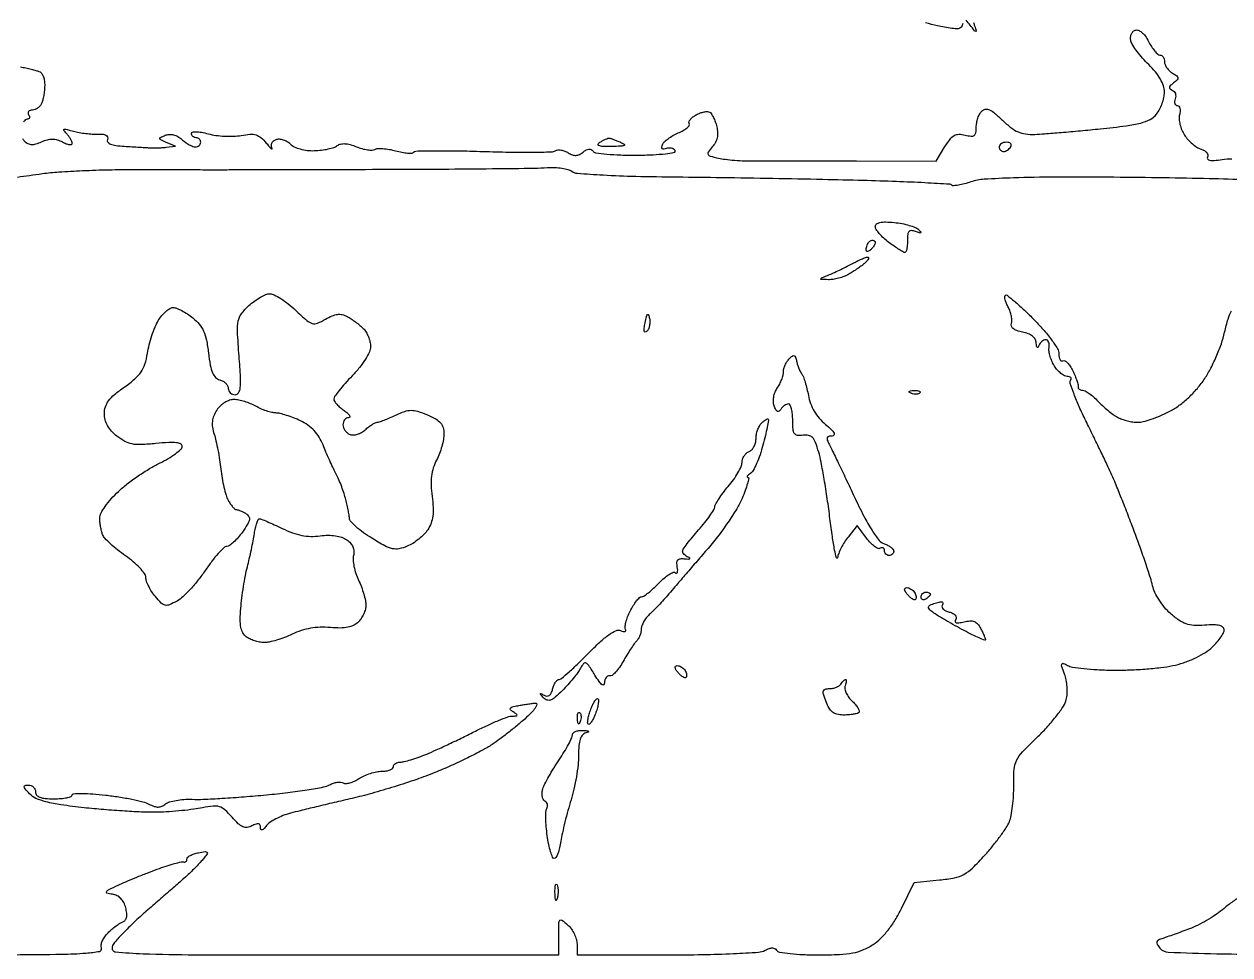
# Model space of a CAD drawing. Extents: x 0 to 102, y 0 to 135.
# Drawn here: x 50.55 to 72.78, y 0 to 17.15 of the extents above; entities that cross this region are included whole.
import ezdxf

# ---------------------------------------------------------------- set-up
doc = ezdxf.new("R2010")
doc.units = 0
doc.header["$MEASUREMENT"] = 0

msp = doc.modelspace()

# ---------------------------------------------------------------- linework, layer by layer
for points in [[(38.721393, 0.03235, -0.000006), (40.12148, 0.046691, -0.000009), (41.328361, 0.059018, -0.000002), (42.381032, 0.069746, -0.000306)], [(67.851891, 17.164418, -0.164047), (67.828032, 17.098015, -0.205383), (67.770984, 17.06718, -0.06545), (67.652627, 17.071955, -0.007207), (67.385231, 17.122118, -0.021589), (67.167525, 17.176094, -0.041221)], [(68.051522, 17.178725, 0.005312), (68.072081, 17.117269, -0.007448), (68.101832, 17.027061, -0.561491), (68.093502, 17.017554, -0.179569), (68.07294, 17.029529, -0.003125), (67.990172, 17.1315, 0.010844), (67.915134, 17.221085, 0.155779)], [(73.096553, 14.283367, 0.001676), (72.395921, 14.302472, 0.002353), (71.559841, 14.318531, 0.001775), (70.641, 14.328593, 0.002603), (69.552674, 14.330981, 0.007318), (68.791307, 14.317542, 0.008114), (68.251072, 14.291314, 0.063723), (68.004899, 14.243456, -0.015434), (67.883185, 14.207344, -0.022429), (67.77371, 14.183701, -0.019202), (67.684801, 14.172127, -0.222688), (67.652634, 14.183766, 0.184479), (67.612468, 14.201729, 0.000885), (67.154403, 14.226451, 0.003898), (66.630396, 14.249707, 0.002436), (66.016436, 14.269167, 0.001523), (65.274871, 14.286796, 0.000801), (64.353113, 14.304424, 0.000796), (63.408825, 14.319465, 0.001226), (62.59179, 14.329175, -0.003711), (61.826051, 14.34208, -0.007544), (61.224526, 14.365769, -0.004255), (60.74932, 14.395726, -0.147882), (60.64599, 14.435223, 0.100944), (60.579531, 14.467946, 0.028353), (60.465585, 14.491001, 0.027362), (60.330862, 14.502919, 0.02577), (60.1929, 14.500435, -0.014133), (59.959895, 14.490814, -0.000683), (59.183516, 14.481778, -0.001113), (58.261187, 14.474356, -0.000802), (57.2319, 14.470015, -0.000032), (56.193512, 14.467369, -0.000042), (55.243007, 14.465089, -0.000031), (54.44622, 14.463293, -0.000388), (54.144, 14.462866, -0.000553), (53.894315, 14.462982, -0.000143), (53.492316, 14.46373, -0.000146), (53.034088, 14.464848, -0.000149), (52.5789, 14.466227, 0.006404), (52.114409, 14.461822, 0.005576), (51.628207, 14.445557, 0.005616), (51.188685, 14.420994, 0.016459), (50.8869, 14.390724, 0.002), (50.65069, 14.358186, 0.002467), (50.430743, 14.325884, 0.002034)], [(50.518282, 15.043589, 0.079696), (50.557593, 14.992977, 0.075728), (50.62141, 14.9493, 0.104741), (50.688597, 14.932836, 0.082554), (50.768399, 14.943526, 0.032421), (50.872494, 14.983029, -0.039944), (50.978592, 15.02148, -0.069086), (51.071466, 15.033611, -0.072456), (51.161042, 15.019822, -0.04854), (51.256899, 14.979927, 0.029148), (51.325936, 14.948004, 0.058406), (51.383954, 14.932685, 0.103967), (51.422316, 14.935209, 0.336363), (51.4368, 14.954303, 0.10094), (51.429731, 14.988962, 0.03119), (51.405736, 15.036819, 0.029778), (51.371522, 15.08829, 0.028723), (51.33105, 15.135989, -0.025088), (51.281605, 15.193411, -0.486876), (51.286554, 15.213162, -0.172146), (51.32125, 15.21588, -0.008006), (51.436393, 15.182924, 0.027014), (51.534535, 15.158827, 0.015119), (51.655982, 15.139663, 0.015051), (51.780245, 15.127674, 0.02363), (51.887499, 15.125655, -0.028659), (51.991375, 15.122654, -0.094238), (52.057119, 15.104168, -0.188906), (52.086907, 15.071239, -0.184129), (52.086807, 15.026405, 0.254776), (52.093176, 14.978632, 0.139461), (52.141086, 14.94128, 0.063912), (52.239759, 14.915304, 0.018435), (52.397102, 14.900646, -0.000481), (52.540788, 14.892448, -0.000504), (52.682271, 14.884097, -0.000483), (52.804446, 14.876643, -0.00224), (52.875, 14.871952, 0.018017), (52.935599, 14.869841, 0.008364), (53.014326, 14.871253, 0.008273), (53.097044, 14.875492, 0.011418), (53.1711, 14.882219), (53.3403, 14.901492), (53.1711, 14.971066, -0.00973), (53.067583, 15.016005, -0.256791), (53.050166, 15.039444, -0.327289), (53.062638, 15.062476, -0.013703), (53.153101, 15.10228, -0.084143), (53.226369, 15.118604, -0.074078), (53.304398, 15.111046, -0.068124), (53.382499, 15.079807, -0.054816), (53.455862, 15.02676, 0.029264), (53.521168, 14.974268, 0.029468), (53.592009, 14.929891, 0.030834), (53.658125, 14.898841, 0.094634), (53.706511, 14.8896, 0.084037), (53.744353, 14.896005, 0.093099), (53.776493, 14.914451, 0.100507), (53.797986, 14.94193, 0.116378), (53.8056, 14.9742, 0.099038), (53.799141, 15.006487, 0.097945), (53.780749, 15.033949, 0.097945), (53.753287, 15.052341, 0.099038), (53.721, 15.0588, -0.090779), (53.688702, 15.064713, -0.095615), (53.661251, 15.081648, -0.099626), (53.642883, 15.106906, -0.10796), (53.6364, 15.136581, -0.34875), (53.656864, 15.162351, -0.06308), (53.722066, 15.169062, -0.041977), (53.819888, 15.158521, -0.019542), (53.944229, 15.129366, 0.034083), (54.083917, 15.100866, 0.021487), (54.249771, 15.085873, 0.021553), (54.414906, 15.085197, 0.036626), (54.552105, 15.100659, -0.028443), (54.71703, 15.121982, -0.092324), (54.82618, 15.10966, -0.1049), (54.915739, 15.060082, -0.042957), (55.013018, 14.959824, 0.008345), (55.071943, 14.890027, 0.036047), (55.110471, 14.851845, 0.511944), (55.119557, 14.854044, 0.219507), (55.118879, 14.869048, -0.119027), (55.107995, 14.913453, -0.11332), (55.118246, 14.958819, -0.103812), (55.148469, 14.998182, -0.085887), (55.193964, 15.025314, -0.105928), (55.253518, 15.034641, -0.062271), (55.324735, 15.021673, -0.058105), (55.396144, 14.989735, -0.062267), (55.456467, 14.942819, 0.08692), (55.530825, 14.890628, 0.042271), (55.64001, 14.850264, 0.038736), (55.768587, 14.825246, 0.03593), (55.902791, 14.819484, 0.022964), (56.030717, 14.829076, 0.023887), (56.155531, 14.850312, 0.02445), (56.261129, 14.87899, 0.088326), (56.322374, 14.911678, -0.110461), (56.384247, 14.941294, -0.070761), (56.463943, 14.948094, -0.054827), (56.5614, 14.931794, -0.029368), (56.676817, 14.891747, 0.02887), (56.778552, 14.856333, 0.033769), (56.878529, 14.835051, 0.035987), (56.96368, 14.829057, 0.138861), (57.014157, 14.843442, -0.129285), (57.066908, 14.859553, -0.027422), (57.163827, 14.858047, -0.026984), (57.279263, 14.84362, -0.022783), (57.399299, 14.816293, 0.019384), (57.515442, 14.789021, 0.028813), (57.618932, 14.775042, 0.02813), (57.70056, 14.773375, 0.251181), (57.730525, 14.790853, -0.255431), (57.768957, 14.812859, -0.002199), (58.120335, 14.818293, -0.006935), (58.529605, 14.817145, -0.004331), (59.008874, 14.805, 0.0044), (59.49196, 14.792824, 0.00661), (59.913522, 14.791483, 0.003037), (60.271062, 14.797245, 0.134403), (60.342064, 14.818386, -0.121926), (60.387119, 14.833014, -0.056615), (60.448966, 14.830426, -0.051264), (60.516773, 14.812579, -0.04965), (60.580311, 14.781176, 0.049205), (60.657686, 14.742848, 0.10153), (60.72406, 14.73219, 0.105965), (60.787402, 14.748654, 0.056885), (60.855299, 14.793048, -0.045023), (60.91226, 14.832247, -0.099919), (60.962165, 14.84843, -0.143455), (61.002864, 14.84142, -0.141353), (61.033623, 14.813538, 0.223332), (61.08474, 14.78021, 0.010817), (61.291605, 14.755962, 0.015796), (61.54726, 14.739716, 0.010327), (61.842696, 14.736401, 0.008772), (62.143704, 14.744524, 0.019057), (62.374101, 14.763605, 0.018329), (62.536604, 14.789396, 0.523894), (62.550984, 14.822339, 0.120448), (62.523767, 14.849129, 0.081599), (62.483093, 14.865134, 0.074102), (62.435485, 14.868192, 0.070769), (62.388251, 14.857376, -0.063669), (62.343393, 14.846434, -0.230306), (62.316451, 14.855984, -0.227499), (62.307124, 14.88321, -0.06235), (62.318287, 14.928463, -0.107597), (62.351835, 14.97958, -0.033617), (62.421864, 15.039583, -0.031846), (62.511363, 15.097909, -0.030308), (62.609004, 15.145473, 0.029153), (62.700389, 15.189728, 0.04892), (62.770392, 15.238346, 0.067042), (62.811289, 15.283852, 0.296182), (62.812055, 15.318174, -0.226389), (62.808369, 15.35208, -0.083784), (62.832179, 15.395238, -0.0618), (62.878594, 15.44079, -0.040318), (62.941779, 15.481468, -0.035078), (63.013524, 15.513617, -0.040425), (63.085769, 15.533637, -0.044545), (63.148462, 15.539959, -0.142208), (63.188576, 15.528812, -0.114585), (63.220551, 15.49707, -0.027751), (63.256857, 15.431453, -0.027025), (63.291082, 15.34956, -0.023984), (63.317837, 15.261151, -0.04873), (63.333887, 15.153877, -0.066331), (63.325948, 15.056473, -0.069596), (63.293421, 14.968125, -0.061033), (63.236745, 14.887661, 0.024255), (63.160527, 14.794759, 0.293179), (63.157523, 14.750768, 0.20331), (63.197975, 14.718887, 0.012526), (63.349962, 14.681491, 0.024616), (63.474359, 14.660523, 0.009669), (63.647444, 14.643433, 0.009543), (63.835631, 14.632129, 0.01175), (64.011476, 14.629067, -0.001197), (64.253931, 14.629962, -0.000186), (64.734089, 14.630408, -0.000207), (65.300418, 14.630489, -0.00018), (65.89369, 14.630115), (67.364481, 14.628659), (67.526, 14.894257, -0.026674), (67.618865, 15.03008, -0.09872), (67.696477, 15.098281, -0.13046), (67.781873, 15.121427, -0.062866), (67.89526, 15.107716, 0.031078), (68.007906, 15.086779, 0.184019), (68.065076, 15.100911, 0.204614), (68.094853, 15.148318, 0.039316), (68.103, 15.251768, -0.04525), (68.110488, 15.334341, -0.037006), (68.132851, 15.420179, -0.038387), (68.165644, 15.496553, -0.075919), (68.20462, 15.54958, -0.156433), (68.269475, 15.582937, -0.146991), (68.343459, 15.573475, -0.071897), (68.440646, 15.512187, -0.015901), (68.586688, 15.379377, 0.026532), (68.742665, 15.243476, 0.063493), (68.874309, 15.165125, 0.071343), (69.011637, 15.127473, 0.041285), (69.183019, 15.120162, 0.009252), (69.359243, 15.130463, 0.001943), (69.667048, 15.155382, 0.002036), (70.023949, 15.187136, 0.001927), (70.3872, 15.222359, 0.006589), (70.865898, 15.27702, 0.031667), (71.13524, 15.328872, 0.058153), (71.305455, 15.394828, 0.098724), (71.42355, 15.490847, 0.051871), (71.48026, 15.575972, 0.033747), (71.52811, 15.684119, 0.033816), (71.560834, 15.797284, 0.053521), (71.5716, 15.897577, 0.079234), (71.553124, 16.013437, 0.050244), (71.497674, 16.13872, 0.042697), (71.407167, 16.270328, 0.02832), (71.282904, 16.405224, -0.018546), (71.16943, 16.523677, -0.01957), (71.067158, 16.648174, -0.019627), (70.987787, 16.7619, -0.078736), (70.953853, 16.839356, -0.075063), (70.947224, 16.901693, -0.08091), (70.959687, 16.961518, -0.08911), (70.98884, 17.00965, -0.121097), (71.030382, 17.038525, -0.179307), (71.087193, 17.039182, -0.088403), (71.150768, 17.002813, -0.063934), (71.215956, 16.932434, -0.035561), (71.277005, 16.832489, 0.024137), (71.332717, 16.736419, 0.032059), (71.392847, 16.655299, 0.0334), (71.449264, 16.596971, 0.185917), (71.489173, 16.5816, -0.147128), (71.520606, 16.572146, -0.099054), (71.547387, 16.545558, -0.082792), (71.565441, 16.50581, -0.065376), (71.5716, 16.458904, 0.100091), (71.582389, 16.405547, 0.053839), (71.61509, 16.346618, 0.050535), (71.663021, 16.291433, 0.055578), (71.71965, 16.248952, -0.023925), (71.799599, 16.196525, -0.209351), (71.820533, 16.160781, -0.237938), (71.807123, 16.124059, -0.030798), (71.7408, 16.069107, 0.032), (71.685871, 16.023373, 0.156623), (71.666678, 15.988391, 0.26138), (71.676209, 15.959655, 0.087935), (71.714897, 15.935194, -0.117578), (71.74985, 15.91011, -0.098237), (71.772538, 15.870336, -0.090516), (71.779458, 15.821939, -0.082155), (71.769296, 15.772434, 0.061826), (71.75778, 15.72596, 0.10821), (71.761569, 15.686671, 0.150868), (71.779659, 15.660856, 0.166539), (71.808429, 15.651, -0.220316), (71.83751, 15.637532, -0.11615), (71.85599, 15.601341, -0.078186), (71.860635, 15.546701, -0.046165), (71.849952, 15.48195, 0.08222), (71.842636, 15.402404, 0.041096), (71.858232, 15.302271, 0.039349), (71.892023, 15.198678, 0.046551), (71.940218, 15.107666, 0.040255), (72.004383, 15.025077, 0.031836), (72.085916, 14.94662, 0.03278), (72.171538, 14.883271, 0.066126), (72.247375, 14.847625, -0.056764), (72.309301, 14.819916, -0.091529), (72.352739, 14.782071, -0.126883), (72.371237, 14.740553, -0.182045), (72.363573, 14.701425, 0.307225), (72.365079, 14.666057, 0.194831), (72.401661, 14.643767, 0.061143), (72.490268, 14.640197, 0.014544), (72.637294, 14.656577, -0.029709), (72.813693, 14.670832, -0.008034)], [(50.481425, 16.365556, -0.003331), (50.57964, 16.3433, -0.003154), (50.679358, 16.31934, -0.003132), (50.76734, 16.297026, -0.011051), (50.82345, 16.281089, -0.150298), (50.863963, 16.253538, -0.065069), (50.898136, 16.197205, -0.056086), (50.921366, 16.122967, -0.047838), (50.9292, 16.041274, -0.021057), (50.925444, 15.952129, -0.016308), (50.914116, 15.855605, -0.016589), (50.897585, 15.766091, -0.037672), (50.877849, 15.700219, -0.07338), (50.849038, 15.649061, -0.064171), (50.805497, 15.605709, -0.066866), (50.754454, 15.57638, -0.097305), (50.703656, 15.5664, 0.07215), (50.660523, 15.560143, 0.147958), (50.632258, 15.541549, 0.18888), (50.623061, 15.513959, 0.126158), (50.6331, 15.4818, -0.07127), (50.647219, 15.449428, -0.146694), (50.646607, 15.422051, -0.189302), (50.631765, 15.403988, -0.12789), (50.60566, 15.3972, 0.159813), (50.572253, 15.386243, 0.067007), (50.537789, 15.352977, 0.056813)], [(50.367637, 0.003587, 0.002408), (51.244972, 0.012645, 0.015326), (51.690002, 0.033037, 0.025712), (51.940484, 0.065238, 0.470151), (51.975071, 0.126699, -0.139178), (51.970069, 0.182228, -0.055924), (51.992688, 0.255742, -0.049582), (52.036532, 0.334256, -0.044284), (52.096484, 0.405884, -0.019397), (52.167686, 0.471766, -0.018396), (52.245015, 0.53316, -0.01871), (52.317379, 0.58233, -0.059486), (52.370187, 0.607229, 0.148505), (52.413251, 0.637752, 0.115028), (52.437354, 0.690269, 0.077947), (52.440823, 0.766188, 0.034009), (52.422922, 0.865738, 0.056352), (52.386721, 0.962357, 0.075996), (52.332345, 1.038078, 0.081978), (52.261476, 1.090047, 0.07948), (52.17691, 1.117183, -0.028217), (52.077373, 1.138223, -0.505119), (52.067232, 1.164324, -0.137808), (52.106798, 1.199879, -0.005526), (52.2828, 1.284268, -0.008425), (52.426075, 1.348112, -0.00379), (52.616177, 1.427315, -0.003751), (52.818297, 1.507969, -0.005103), (53.0019, 1.577491, -0.008451), (53.168562, 1.635484, -0.01187), (53.319282, 1.681155, -0.008236), (53.445558, 1.713938, -0.13792), (53.48835, 1.712373, 0.116334), (53.512517, 1.710458, 0.139868), (53.533162, 1.719939, 0.127665), (53.546968, 1.73976, 0.088845), (53.5518, 1.766738, -0.217779), (53.566218, 1.798271, -0.053899), (53.614145, 1.831439, -0.045224), (53.682767, 1.861044, -0.032018), (53.76404, 1.882047, -0.010936), (53.885699, 1.902557, -0.221173), (53.920688, 1.892108, -0.372706), (53.924434, 1.863839, -0.022106), (53.86979, 1.788256, -0.016853), (53.815872, 1.724746, -0.007123), (53.739479, 1.643044, -0.007038), (53.655334, 1.558013, -0.009129), (53.575716, 1.482597, -0.004133), (53.468279, 1.386104, -0.000788), (53.271127, 1.212511, -0.00084), (53.0403, 1.010597, -0.000772), (52.802232, 0.8037, 0.009945), (52.574673, 0.598489, 0.013044), (52.375678, 0.401718, 0.010573), (52.218683, 0.231082, 0.109738), (52.172886, 0.14805, 0.47034), (52.235282, 0.055629, 0.015384), (52.741816, 0.021685, 0.0084), (53.69308, 0.003278, 0.000637), (56.26692, 0), (60.4044, 0), (60.4044, 0.351512, -0.005219), (60.406841, 0.585337, -0.173017), (60.426517, 0.63706, -0.400636), (60.464898, 0.641008, -0.018998), (60.5736, 0.5499, -0.05554), (60.638362, 0.476693, -0.041195), (60.693097, 0.38348, -0.042002), (60.730488, 0.285529, -0.070292), (60.7428, 0.198388), (60.7428, 0), (62.398062, 0, 0.004499), (63.059979, 0.005956, 0.007185), (63.625284, 0.024259, 0.004298), (64.089539, 0.049974, 0.107276), (64.211827, 0.084829, -0.037319), (64.284847, 0.117157, -0.085757), (64.343884, 0.127358, -0.122593), (64.389457, 0.116013, -0.133099), (64.422759, 0.084829, 0.218621), (64.473244, 0.051263, 0.01156), (64.669903, 0.024918, 0.016443), (64.912594, 0.006154, 0.011071), (65.190479, 0, 0.009834), (65.582548, 0.007712, 0.036808), (65.827203, 0.035456, 0.053723), (66.014162, 0.092031, 0.043577), (66.199255, 0.19035, 0.050313), (66.33788, 0.301519, 0.031615), (66.47669, 0.456279, 0.028938), (66.608321, 0.644593, 0.024516), (66.72543, 0.857354), (66.958121, 1.334007), (67.424811, 1.380602, 0.023312), (67.702169, 1.421422, 0.07668), (67.875739, 1.483955, 0.068675), (68.03241, 1.599631, 0.016251), (68.25801, 1.834548, 0.012369), (68.404781, 2.006022, 0.012408), (68.542735, 2.184368, 0.012312), (68.65523, 2.345688, 0.047451), (68.712612, 2.4534, 0.052475), (68.746047, 2.565523, 0.016666), (68.772422, 2.738145, 0.016433), (68.789177, 2.933794, 0.017584), (68.792517, 3.125744, -0.022796), (68.800633, 3.417358, -0.097923), (68.846518, 3.584042, -0.075303), (68.957655, 3.741648, -0.010215), (69.244018, 4.028279, 0.018111), (69.424284, 4.214504, 0.019542), (69.585875, 4.408766, 0.019478), (69.710776, 4.585277, 0.082929), (69.762269, 4.703305, 0.048714), (69.778225, 4.809924, 0.029319), (69.777275, 4.937917, 0.029174), (69.761226, 5.066293, 0.044584), (69.731117, 5.174321, -0.00789), (69.68038, 5.31544, -0.165218), (69.680297, 5.359616, -0.427508), (69.705817, 5.371544, -0.030167), (69.785351, 5.334964, 0.085236), (69.877584, 5.304262, 0.010987), (70.084738, 5.277326, 0.012568), (70.334128, 5.256782, 0.010183), (70.6024, 5.246933, 0.012762), (70.893084, 5.249606, 0.009804), (71.210103, 5.266845, 0.009933), (71.506121, 5.294692, 0.02313), (71.725973, 5.330152, 0.028645), (71.922606, 5.383185, 0.025731), (72.119251, 5.459946, 0.02684), (72.294284, 5.550466, 0.049259), (72.423923, 5.644865, 0.024347), (72.518655, 5.737928, 0.028509), (72.598704, 5.835194, 0.02936), (72.655752, 5.923633, 0.129261), (72.6714, 5.983149, 0.203327), (72.649098, 6.035724, 0.130365), (72.590356, 6.068517, 0.063887), (72.483978, 6.081591, 0.01673), (72.31185, 6.074914, -0.029711), (72.113521, 6.072371, -0.071061), (71.969281, 6.099882, -0.07079), (71.838183, 6.166756, -0.029307), (71.68202, 6.290894, -0.037589), (71.574283, 6.403024, -0.029029), (71.474072, 6.539824, -0.02976), (71.395159, 6.679362, -0.060043), (71.353654, 6.798494, 0.022934), (71.313994, 6.946887, 0.004485), (71.228056, 7.20974, 0.004753), (71.122138, 7.51452, 0.004387), (71.007653, 7.8255, 0.00246), (70.887448, 8.138718, 0.002472), (70.764365, 8.450218, 0.002412), (70.654396, 8.720765, 0.009912), (70.583745, 8.883, 0.003509), (70.510315, 9.039969, 0.000952), (70.391931, 9.287258, 0.000964), (70.256522, 9.567351, 0.001001), (70.121728, 9.843397, -0.009542), (70.000194, 10.103465, -0.014387), (69.905262, 10.334869, -0.009106), (69.836282, 10.52844, -0.223012), (69.842644, 10.583647, 0.128146), (69.851532, 10.612513, 0.189361), (69.843031, 10.637289, 0.146508), (69.817259, 10.653992, 0.071142), (69.778043, 10.6596, -0.126521), (69.726679, 10.672809, -0.04502), (69.663361, 10.715515, -0.04116), (69.599279, 10.777114, -0.038031), (69.54427, 10.84995, -0.038386), (69.499154, 10.933706, -0.032769), (69.464582, 11.027874, -0.034093), (69.444586, 11.11807, -0.075514), (69.444637, 11.18835, 0.053375), (69.447179, 11.24501, 0.081373), (69.436255, 11.29291, 0.11042), (69.414146, 11.324776, 0.188252), (69.384368, 11.3364, 0.110821), (69.349506, 11.328577, 0.064731), (69.313308, 11.305336, 0.059827), (69.281321, 11.271086, 0.062129), (69.258829, 11.23065, -0.056025), (69.241171, 11.197975, -0.451445), (69.226191, 11.19624, -0.178755), (69.214429, 11.218604, -0.0215), (69.209479, 11.275065, 0.121424), (69.189849, 11.341793, 0.094595), (69.140034, 11.399004, 0.074457), (69.06086, 11.444034, 0.042798), (68.955235, 11.474743, -0.034203), (68.852422, 11.50273, -0.082699), (68.783491, 11.540314, -0.135862), (68.75025, 11.585284, -0.185294), (68.750249, 11.635217, 0.098672), (68.75975, 11.690664, 0.03982), (68.751543, 11.767357, 0.037423), (68.729202, 11.850994, 0.038912), (68.69486, 11.929235, -0.025169), (68.660343, 12.002351, -0.035697), (68.637768, 12.070617, -0.038822), (68.628213, 12.126142, -0.223147), (68.638076, 12.153476, -0.380807), (68.669222, 12.155275, -0.007147), (68.806186, 12.04354, -0.01354), (68.968105, 11.899892, -0.008162), (69.15253, 11.721391, -0.016388), (69.335937, 11.525551, -0.021826), (69.488498, 11.335422, -0.02091), (69.599145, 11.170434, -0.138102), (69.6258, 11.075768, 0.040715), (69.630936, 11.012801, 0.088212), (69.647017, 10.967156, 0.165105), (69.67074, 10.945976, 0.243432), (69.698029, 10.948054, -0.273514), (69.733718, 10.948754, -0.06881), (69.781863, 10.91202, -0.050971), (69.83394, 10.847591, -0.031432), (69.881993, 10.762697, -0.014768), (69.923696, 10.669985, -0.018504), (69.956569, 10.581623, -0.016912), (69.978534, 10.506742, -0.120612), (69.978964, 10.46925, 0.157247), (69.980979, 10.445115, 0.128892), (69.996751, 10.424438, 0.100148), (70.024617, 10.410522, 0.065978), (70.060249, 10.4058, -0.127203), (70.109149, 10.393155, -0.028217), (70.182886, 10.346667, -0.027579), (70.264388, 10.281554, -0.023545), (70.342861, 10.204495, 0.020078), (70.427242, 10.120478, 0.014945), (70.526652, 10.034478, 0.015163), (70.62543, 9.958918, 0.032829), (70.70655, 9.908395, 0.037654), (70.788612, 9.872129, 0.023556), (70.889195, 9.841703, 0.0236), (70.991707, 9.82098, 0.039202), (71.079588, 9.814474, 0.061277), (71.179735, 9.827247, 0.018306), (71.327741, 9.87075, 0.018059), (71.491783, 9.932233, 0.018624), (71.649252, 10.004824, 0.038499), (71.823012, 10.110441, 0.028957), (71.996839, 10.251301, 0.028076), (72.159269, 10.416899, 0.02965), (72.298978, 10.596792, 0.029582), (72.412414, 10.785222, 0.0179), (72.525013, 11.020145, 0.017906), (72.620416, 11.262267, 0.029853), (72.680919, 11.472792, -0.01714), (72.744508, 11.717292, -0.057445), (72.809406, 11.869313, -0.085013)], [(72.942022, 1.059286, 0.006507), (72.770019, 0.934327, 0.013259), (72.638921, 0.830929, -0.026512), (72.510548, 0.735086, -0.015792), (72.348585, 0.634281, -0.015786), (72.180362, 0.543779, -0.026209), (72.032655, 0.479651, -0.001673), (71.893165, 0.428124, -0.001571), (71.75037, 0.376427, -0.001562), (71.623433, 0.331369, -0.005418), (71.540922, 0.303371, 0.036442), (71.462407, 0.271175, 0.207429), (71.434, 0.237431, 0.211129), (71.439473, 0.194043, 0.037795), (71.487831, 0.125899, 0.212765), (71.642023, 0.049736, 0.004254), (72.534946, 0.022038, 0.004988), (73.978637, 0.003954, 0.000637)]]:
    msp.add_lwpolyline(points, format="xyb")
for points in [[(61.335, 15.051558, -0.053901), (61.360336, 15.045967, -0.006437), (61.414577, 15.026916, -0.007616), (61.478615, 15.002381, -0.006187), (61.5465, 14.9742, -0.045771), (61.613255, 14.937962, -0.587245), (61.611452, 14.915469, -0.097712), (61.552809, 14.90149, -0.006368), (61.3773, 14.896842, -0.010038), (61.215991, 14.897863, -0.081238), (61.143558, 14.911683, -0.448394), (61.133187, 14.937867, -0.133572), (61.1658, 14.9742, -0.016332), (61.217487, 15.005258, -0.019899), (61.267849, 15.030753, -0.018821), (61.311224, 15.048643, -0.116284)], [(68.657893, 14.9742, 0.062283), (68.607462, 14.967894, 0.080552), (68.564744, 14.949349, 0.097988), (68.536154, 14.921865, 0.153634), (68.526, 14.8896, 0.092995), (68.532059, 14.857305, 0.096318), (68.549385, 14.829851, 0.099231), (68.575233, 14.811477, 0.105429), (68.605607, 14.805, 0.089642), (68.639919, 14.811201, 0.053229), (68.677189, 14.829851, 0.051032), (68.711595, 14.857239, 0.06081), (68.7375, 14.8896, 0.139169), (68.746632, 14.921718, 0.191142), (68.735683, 14.949349, 0.138808), (68.704561, 14.968002, 0.066118)], [(66.592637, 13.495268, -0.021768), (66.73379, 13.47499, -0.024116), (66.867827, 13.442978, -0.024438), (66.978483, 13.404886, -0.102653), (67.036787, 13.366271, -0.019706), (67.077727, 13.321598, -0.443484), (67.075664, 13.30611, -0.23493), (67.05389, 13.302996, -0.011076), (66.98205, 13.328539, 0.066552), (66.90797, 13.345951, 0.238098), (66.863942, 13.328898, 0.157385), (66.840094, 13.275717, 0.027342), (66.834, 13.164351, -0.019527), (66.830697, 13.079814, -0.031593), (66.820568, 13.008587, -0.033265), (66.806078, 12.956421, -0.318497), (66.788274, 12.9438, -0.132616), (66.759773, 12.951495, -0.007832), (66.682433, 12.998176, -0.011372), (66.591416, 13.057997, -0.00811), (66.492174, 13.12891, -0.025741), (66.39633, 13.207709, -0.031114), (66.315347, 13.291391, -0.032505), (66.257689, 13.368539, -0.145215), (66.2418, 13.422095, -0.230765), (66.264319, 13.468289, -0.115002), (66.324777, 13.496355, -0.058799), (66.430486, 13.505698, -0.017465)], [(66.22911, 13.15389, -0.212536), (66.238385, 13.129731, -0.080535), (66.230573, 13.093612, -0.061283), (66.207833, 13.051603, -0.041736), (66.17271, 13.01007, -0.034019), (66.13123, 12.973881, -0.131573), (66.09989, 12.961081, -0.290264), (66.080525, 12.970172, -0.142677), (66.0726, 12.99738, -0.054831), (66.076736, 13.034985, -0.038674), (66.089168, 13.075688, -0.039129), (66.107394, 13.113233, -0.063896), (66.129, 13.1412, -0.075941), (66.15384, 13.159456, -0.089268), (66.181672, 13.168193, -0.100736), (66.208096, 13.166215, -0.128169)], [(66.099793, 12.856949, -0.29974), (66.114834, 12.847726, -0.216561), (66.115072, 12.827475, -0.076049), (66.093781, 12.794006, -0.027301), (66.054221, 12.75345, -0.022442), (65.997016, 12.705426, -0.010243), (65.91834, 12.6477, -0.01012), (65.832832, 12.590165, -0.013727), (65.753227, 12.54195, -0.038587), (65.668062, 12.501857, -0.025956), (65.56566, 12.468946, -0.026187), (65.462593, 12.447333, -0.04609), (65.375798, 12.441926, -0.003984), (65.247074, 12.446801, -0.463478), (65.238001, 12.458566, -0.2441), (65.25123, 12.474599, -0.002314), (65.3958, 12.535287, 0.008888), (65.492051, 12.577188, 0.00502), (65.6073, 12.631221, 0.005009), (65.722486, 12.68807, 0.008193), (65.8188, 12.73881, -0.01189), (65.90487, 12.783343, -0.013926), (65.988585, 12.821317, -0.012909), (66.060637, 12.849444, -0.078657)], [(55.08093, 12.1824, -0.11811), (55.159266, 12.163634, -0.025093), (55.281828, 12.093389, -0.024941), (55.418974, 11.995379, -0.021448), (55.553045, 11.879383, 0.010141), (55.762165, 11.690021, 0.106818), (55.862638, 11.634774, 0.17125), (55.957231, 11.639441, 0.036281), (56.107364, 11.714018, -0.030843), (56.227728, 11.775446, -0.071518), (56.325289, 11.802178, -0.087449), (56.413724, 11.79777, -0.066883), (56.504599, 11.763789, -0.023277), (56.577157, 11.720498, -0.01373), (56.659785, 11.662508, -0.01372), (56.7393, 11.59992, -0.022783), (56.802303, 11.542411, -0.060926), (56.853432, 11.477033, -0.039087), (56.896585, 11.390773, -0.038918), (56.926029, 11.298195, -0.057597), (56.9358, 11.213658, -0.106882), (56.914049, 11.113069, -0.032664), (56.840224, 10.975065, -0.029867), (56.731752, 10.821908, -0.02362), (56.5974, 10.669704, 0.010617), (56.467769, 10.530326, 0.014848), (56.358405, 10.400023, 0.011133), (56.274186, 10.288381, 0.157285), (56.259, 10.2413, 0.14925), (56.270972, 10.202088, 0.03359), (56.314232, 10.146322, 0.031968), (56.375047, 10.086166, 0.026261), (56.447024, 10.029897, -0.023977), (56.512568, 9.979137, -0.073354), (56.549435, 9.936886, -0.250118), (56.551512, 9.91125, -0.298804), (56.531624, 9.8982, 0.124468), (56.49218, 9.888227, 0.100781), (56.458581, 9.860143, 0.090497), (56.436002, 9.818136, 0.078334), (56.4282, 9.768645, 0.090461), (56.437915, 9.715388, 0.066658), (56.466402, 9.662487, 0.065367), (56.508535, 9.617948, 0.079214), (56.558251, 9.589184, 0.109494), (56.619127, 9.580091, 0.057722), (56.69462, 9.59423, 0.053335), (56.772233, 9.627689, 0.055548), (56.839862, 9.67644, -0.019606), (56.902666, 9.728949, -0.023225), (56.966041, 9.773309, -0.022925), (57.022127, 9.805305, -0.118699), (57.056576, 9.8136, 0.083193), (57.096078, 9.820218, 0.008764), (57.184313, 9.85238, 0.010649), (57.288634, 9.895062, 0.008352), (57.399935, 9.945617, -0.025257), (57.566373, 10.014531, -0.083862), (57.682636, 10.035055, -0.079621), (57.802439, 10.016763, -0.021343), (57.98377, 9.949934, -0.028061), (58.13696, 9.875578, -0.085643), (58.226595, 9.803263, -0.111878), (58.273483, 9.717074, -0.068961), (58.2894, 9.602216, -0.046458), (58.279805, 9.499178, -0.022197), (58.249445, 9.369563, -0.021786), (58.205468, 9.235983, -0.02892), (58.153382, 9.119169, 0.043123), (58.093376, 8.973625, 0.04592), (58.060778, 8.822969, 0.04035), (58.053861, 8.652927, 0.022975), (58.071534, 8.447793, -0.020659), (58.09014, 8.242927, -0.044656), (58.083819, 8.084948, -0.05567), (58.051796, 7.954355, -0.057149), (57.991928, 7.835278, -0.049403), (57.922852, 7.749643, -0.028853), (57.824994, 7.661074, -0.028624), (57.715725, 7.582951, -0.042716), (57.611499, 7.528944, -0.048936), (57.460183, 7.48298, -0.105117), (57.338857, 7.484478, -0.069627), (57.198733, 7.537357, -0.012924), (56.959973, 7.675881, -0.019075), (56.804361, 7.780007, -0.025308), (56.671759, 7.886901, -0.024237), (56.573355, 7.983769, -0.171689), (56.547363, 8.044442, 0.026003), (56.540032, 8.106995, 0.007373), (56.522156, 8.203363, 0.007407), (56.498714, 8.311769, 0.007772), (56.472417, 8.4177, 0.016857), (56.438511, 8.530259, 0.010686), (56.39183, 8.659074, 0.010732), (56.340512, 8.783743, 0.019453), (56.292459, 8.883, -0.011338), (56.240814, 8.985408, -0.005181), (56.177832, 9.121282, -0.005127), (56.114416, 9.265827, -0.00704), (56.060564, 9.397172, 0.044596), (55.989589, 9.53894, 0.050277), (55.896975, 9.659822, 0.050028), (55.781664, 9.760265, 0.043416), (55.643273, 9.841322, 0.017283), (55.51765, 9.895698, 0.016551), (55.386762, 9.942121, 0.016742), (55.268666, 9.975348, 0.05546), (55.188714, 9.985798, -0.053913), (55.113903, 9.995342, -0.022562), (55.016119, 10.023431, -0.022007), (54.913248, 10.063194, -0.026621), (54.8208, 10.1097, 0.031499), (54.726035, 10.15622, 0.023231), (54.616086, 10.195969, 0.023644), (54.508211, 10.223879, 0.047532), (54.4209, 10.233602, 0.086669), (54.338151, 10.220503, 0.054855), (54.249519, 10.178831, 0.052259), (54.167234, 10.115819, 0.058268), (54.103144, 10.039177, 0.045367), (54.045908, 9.931707, 0.071872), (54.019619, 9.830936, 0.068529), (54.022322, 9.723426, 0.037484), (54.053325, 9.595027, -0.022066), (54.086873, 9.472726, -0.008992), (54.1221, 9.303825, -0.008876), (54.153518, 9.120673, -0.011198), (54.175763, 8.95017, 0.016198), (54.198986, 8.785062, 0.01519), (54.233247, 8.618196, 0.015361), (54.272672, 8.472115, 0.049309), (54.311209, 8.37912, 0.024974), (54.351073, 8.312818, 0.032371), (54.394332, 8.256615, 0.033924), (54.43505, 8.216152, 0.175011), (54.464227, 8.204905, -0.074679), (54.495224, 8.199568, -0.020709), (54.541522, 8.182088, -0.020423), (54.592925, 8.157685, -0.020108), (54.642439, 8.129052, -0.118888), (54.691866, 8.078041, -0.185965), (54.701799, 8.018475, -0.088889), (54.668314, 7.934592, -0.015415), (54.573229, 7.791947, -0.022842), (54.494321, 7.691206, -0.028472), (54.411823, 7.605624, -0.028929), (54.336498, 7.543585, -0.15127), (54.286289, 7.526339, 0.187465), (54.232397, 7.503475, 0.016789), (54.128692, 7.395529, 0.020041), (54.010906, 7.253312, 0.014283), (53.8902, 7.085329, -0.019458), (53.760254, 6.908379, -0.018458), (53.614736, 6.73882, -0.018775), (53.474985, 6.598594, -0.059679), (53.368251, 6.520718, -0.025284), (53.22908, 6.451669, -0.154046), (53.150166, 6.443407, -0.147383), (53.078971, 6.481751, -0.022521), (52.969216, 6.602178, -0.029575), (52.902726, 6.692438, -0.028068), (52.846076, 6.79146, -0.029224), (52.806106, 6.88467, -0.081963), (52.793215, 6.954286, 0.153562), (52.769148, 7.025878, 0.030825), (52.682386, 7.13086, 0.029924), (52.561937, 7.245037, 0.024056), (52.419879, 7.353197, -0.016809), (52.274183, 7.460828, -0.019279), (52.142783, 7.57341, -0.018753), (52.039554, 7.676449, -0.095894), (51.996879, 7.74488, -0.03195), (51.976744, 7.809393, -0.017155), (51.959816, 7.891079, -0.017018), (51.948209, 7.975894, -0.025498), (51.9444, 8.050534, -0.125009), (51.966149, 8.136164, -0.028709), (52.045357, 8.263958, -0.027938), (52.156527, 8.404821, -0.024089), (52.288085, 8.539911, -0.022954), (52.449694, 8.677301, -0.013889), (52.65255, 8.825486, -0.013903), (52.862592, 8.961698, -0.023668), (53.046198, 9.062046, 0.018713), (53.205176, 9.1469, 0.026183), (53.339853, 9.235147, 0.024769), (53.439782, 9.316276, 0.20476), (53.463913, 9.368153, 0.28982), (53.436953, 9.41388, 0.090666), (53.357252, 9.437929, 0.043097), (53.214663, 9.441647, 0.010593), (52.98075, 9.422599, -0.014548), (52.707576, 9.402528, -0.057296), (52.53952, 9.414347, -0.078108), (52.406064, 9.461644, -0.043423), (52.26165, 9.556937, -0.042143), (52.161291, 9.651241, -0.055569), (52.088268, 9.753262, -0.060592), (52.044048, 9.861091, -0.067136), (52.029, 9.972655, -0.079765), (52.049149, 10.098154, -0.081465), (52.107531, 10.210034, -0.05801), (52.216564, 10.324885, -0.020379), (52.3972, 10.46356, 0.022822), (52.592949, 10.615363, 0.066297), (52.707309, 10.742347, 0.075112), (52.776572, 10.885441, 0.035588), (52.823346, 11.085469, -0.023372), (52.855899, 11.241799, -0.017065), (52.905981, 11.412008, -0.017312), (52.964676, 11.570383, -0.036024), (53.023287, 11.688223, -0.036952), (53.087203, 11.780175, -0.041585), (53.161702, 11.857866, -0.045859), (53.235368, 11.911757, -0.136635), (53.29509, 11.92818, -0.093521), (53.360568, 11.915605, -0.026167), (53.45581, 11.872091, -0.025426), (53.560423, 11.810555, -0.024278), (53.659936, 11.73783, -0.049206), (53.779009, 11.620509, -0.068778), (53.857923, 11.493836, -0.055227), (53.910243, 11.330198, -0.020801), (53.948015, 11.092397, 0.015868), (53.981461, 10.867538, 0.054897), (54.023359, 10.726658, 0.093009), (54.079885, 10.641175, 0.137173), (54.157129, 10.59608, -0.065966), (54.216791, 10.571728, -0.068053), (54.267354, 10.532877, -0.075084), (54.301506, 10.486022, -0.120572), (54.3132, 10.438233, 0.108047), (54.322963, 10.393583, 0.099639), (54.350622, 10.355578, 0.095591), (54.391958, 10.330096, 0.090705), (54.440594, 10.3212, 0.263294), (54.503063, 10.356546, 0.11027), (54.534665, 10.451482, 0.039165), (54.539101, 10.641044, 0.005455), (54.513253, 11.033273, -0.005893), (54.483389, 11.49257, -0.061403), (54.496496, 11.680831, -0.116408), (54.555622, 11.811844, -0.041945), (54.694313, 11.963873, -0.028767), (54.795667, 12.047506, -0.029487), (54.905147, 12.118208, -0.030856), (55.007001, 12.167757, -0.098081)], [(62.078981, 11.729264, -0.054376), (62.085634, 11.663112, -0.048216), (62.078394, 11.594261, -0.051027), (62.059247, 11.533038, -0.095372), (62.030239, 11.490199, -0.181167), (62.000722, 11.476771, -0.373673), (61.981928, 11.490961, -0.086287), (61.979879, 11.546733, -0.016428), (61.996953, 11.647235, -0.00866), (62.022747, 11.763428, -0.138278), (62.04226, 11.798265, -0.550064), (62.060546, 11.794168, -0.033951)], [(64.791554, 10.939508, 0.025696), (64.80786, 10.874726, 0.020343), (64.831857, 10.806595, 0.020776), (64.859388, 10.74509, 0.047214), (64.886273, 10.7019, -0.074225), (64.91468, 10.650264, -0.01488), (64.948312, 10.550457, -0.015423), (64.980695, 10.430858, -0.013855), (65.006946, 10.30515, 0.046684), (65.047659, 10.158871, 0.042676), (65.115733, 10.017969, 0.042004), (65.207992, 9.888551, 0.042028), (65.320568, 9.7764, -0.01496), (65.430106, 9.678485, -0.073614), (65.481084, 9.613406, -0.295968), (65.479005, 9.577586, -0.238712), (65.443874, 9.5598, 0.062059), (65.382964, 9.552211, 0.247253), (65.35588, 9.52784, 0.180221), (65.356021, 9.484957, 0.033244), (65.389275, 9.41175, -0.01051), (65.438412, 9.315453, -0.000906), (65.558214, 9.066803, -0.001195), (65.699884, 8.769577, -0.000927), (65.852734, 8.445363, 0.009828), (66.030975, 8.084105, 0.022238), (66.18309, 7.819946, 0.026165), (66.312191, 7.638825, 0.149062), (66.408442, 7.572512, -0.039118), (66.474175, 7.545835, -0.049209), (66.529746, 7.510835, -0.057506), (66.568112, 7.473237, -0.171817), (66.5802, 7.439099, -0.106397), (66.573721, 7.408996, -0.09939), (66.555349, 7.383377, -0.096053), (66.527896, 7.366202, -0.092136), (66.4956, 7.3602, -0.105053), (66.46332, 7.367058, -0.099167), (66.435851, 7.386518, -0.09642), (66.41744, 7.415593, -0.093332), (66.411, 7.449793, 0.096369), (66.405065, 7.480299, 0.174167), (66.388315, 7.499048, 0.171459), (66.363243, 7.50302, 0.093042), (66.333774, 7.491657, -0.248385), (66.292245, 7.488885, -0.053176), (66.227671, 7.526418, -0.043912), (66.153882, 7.591205, -0.02927), (66.08102, 7.677014), (65.905493, 7.9101), (65.739036, 7.6986, 0.026476), (65.67323, 7.605213, 0.021984), (65.613145, 7.499526, 0.022541), (65.566665, 7.397617, 0.054249), (65.544221, 7.3179, -0.801508), (65.525427, 7.316895, -0.020654), (65.491834, 7.459341, -0.011615), (65.450021, 7.707288, -0.005114), (65.405704, 8.037, 0.005538), (65.356342, 8.401903, 0.005623), (65.299139, 8.763767, 0.005483), (65.242411, 9.077305, 0.022933), (65.197622, 9.2637, 0.019853), (65.138091, 9.442518, 0.096529), (65.08219, 9.532976, 0.158527), (65.011253, 9.572688, 0.083716), (64.90935, 9.575632, -0.058637), (64.806082, 9.573461, -0.220768), (64.751649, 9.605404, -0.134223), (64.725103, 9.680763, -0.017963), (64.719, 9.850582, 0.02495), (64.713233, 9.966089, 0.039629), (64.695615, 10.063459, 0.047231), (64.670162, 10.132627, 0.288583), (64.639393, 10.152, 0.102526), (64.604404, 10.144749, 0.051845), (64.564991, 10.122585, 0.048402), (64.527475, 10.090169, 0.05202), (64.497899, 10.051865, -0.096026), (64.466782, 10.01813, -0.287375), (64.436836, 10.015891, -0.155504), (64.407389, 10.045824, -0.031315), (64.37751, 10.115315, -0.07676), (64.362845, 10.191469, -0.051924), (64.368752, 10.279841, -0.050251), (64.393385, 10.368531, -0.058487), (64.434404, 10.445774, 0.032501), (64.478576, 10.51946, 0.02706), (64.515902, 10.602832, 0.027909), (64.541722, 10.683148, 0.063895), (64.5498, 10.746104, -0.064975), (64.557482, 10.80497, -0.038919), (64.580864, 10.871635, -0.038348), (64.615065, 10.935481, -0.053431), (64.65555, 10.986038, -0.034782), (64.711821, 11.035321, -0.249862), (64.746278, 11.040883, -0.234541), (64.771597, 11.015309, -0.03112)], [(66.95385, 10.399121, -0.028489), (67.012747, 10.398191, -0.077125), (67.053354, 10.388824, -0.208169), (67.068797, 10.373203, -0.296942), (67.064887, 10.354688, -0.126455), (67.037229, 10.338339, -0.060344), (66.996172, 10.331642, -0.05415), (66.949003, 10.334808, -0.051402), (66.902738, 10.348009, -0.054073), (66.867487, 10.366752, -0.470617), (66.866028, 10.38217, -0.168741), (66.890711, 10.394126, -0.018894)], [(64.266094, 9.871706, -0.247071), (64.272601, 9.850742, -0.003752), (64.247644, 9.721663, -0.009092), (64.214225, 9.569848, -0.005765), (64.170041, 9.394166, -0.017341), (64.116154, 9.215286, -0.021484), (64.053227, 9.053162, -0.020426), (63.990142, 8.923904, -0.128352), (63.940507, 8.870645, 0.023764), (63.902182, 8.843699, 0.075796), (63.880711, 8.821071, 0.270456), (63.879599, 8.807124, 0.282333), (63.891144, 8.799695, -0.463171), (63.906831, 8.780369, -0.020156), (63.884733, 8.684238, -0.022242), (63.844238, 8.558138, -0.012437), (63.784443, 8.408469, -0.036187), (63.687194, 8.220434, -0.013193), (63.523782, 7.96884, -0.013001), (63.329932, 7.70208, -0.015159), (63.1318, 7.459423, 0.000469), (62.930412, 7.227059, 0.000451), (62.726787, 6.991239, 0.000446), (62.547643, 6.783016, 0.001637), (62.4348, 6.650745, -0.007323), (62.342977, 6.54556, -0.006011), (62.241938, 6.435866, -0.006077), (62.14664, 6.337296, -0.015971), (62.07525, 6.26969, 0.044677), (62.018599, 6.209518, 0.03913), (61.97069, 6.137614, 0.041116), (61.937762, 6.065309, 0.086504), (61.9272, 6.004718, -0.055834), (61.920753, 5.947166, -0.038774), (61.90136, 5.884609, -0.039125), (61.87293, 5.826693, -0.062797), (61.839234, 5.783274, 0.041899), (61.795355, 5.731353, 0.009605), (61.730577, 5.6364, 0.009865), (61.659962, 5.523707, 0.009475), (61.592862, 5.406804, -0.025893), (61.525477, 5.297851, -0.036782), (61.453955, 5.209261, -0.040537), (61.388012, 5.149407, -0.224119), (61.342428, 5.13945, 0.167637), (61.307402, 5.135713, 0.126482), (61.27734, 5.110898, 0.095394), (61.257025, 5.067617, 0.061706), (61.250084, 5.01255, -0.217713), (61.234242, 4.978088, -0.36192), (61.204143, 4.977586, -0.072326), (61.150134, 5.035728, -0.014176), (61.072217, 5.155746, 0.008349), (60.960446, 5.332385, 0.136837), (60.90825, 5.377975, 0.346656), (60.863428, 5.367886, 0.047773), (60.806785, 5.282646, -0.03562), (60.756493, 5.202831, -0.012115), (60.672653, 5.094288, -0.011976), (60.573942, 4.978483, -0.013507), (60.473572, 4.87221, -0.016254), (60.340606, 4.747232, -0.087696), (60.256217, 4.695842, -0.179288), (60.189786, 4.694697, -0.122169), (60.12597, 4.736571, -0.004695), (60.071449, 4.796574, -0.234152), (60.06733, 4.811567, -0.502851), (60.076406, 4.815919, -0.007818), (60.135144, 4.783799, 0.114891), (60.186111, 4.768742, 0.173145), (60.23013, 4.781611, 0.12466), (60.266048, 4.82465, 0.047945), (60.293061, 4.898288, -0.035232), (60.316076, 4.966319, -0.047043), (60.346783, 5.023797, -0.055551), (60.380111, 5.063715, -0.193393), (60.410685, 5.076, 0.177419), (60.454858, 5.092183, 0.005978), (60.59744, 5.215813, 0.010635), (60.763306, 5.369574, 0.007139), (60.946532, 5.551958, -0.012479), (61.163055, 5.76293, -0.033123), (61.33078, 5.898906, -0.04662), (61.460033, 5.973228, -0.201429), (61.546707, 5.975927, 0.033667), (61.595952, 5.960742, 0.116655), (61.629073, 5.960758, 0.307673), (61.641596, 5.974443, 0.17622), (61.636852, 5.997293, -0.172128), (61.627249, 6.041765, -0.030614), (61.643531, 6.126673, -0.029966), (61.676132, 6.228239, -0.023064), (61.723254, 6.334724, -0.021956), (61.779379, 6.435858, -0.029983), (61.839109, 6.521228, -0.030313), (61.894701, 6.583216, -0.197286), (61.93266, 6.5988, 0.15115), (61.975793, 6.612144, 0.017414), (62.058458, 6.673037, 0.019715), (62.153676, 6.754736, 0.014879), (62.251843, 6.851522, -0.024019), (62.348987, 6.94386, -0.03849), (62.441025, 7.011685, -0.045423), (62.516886, 7.049966, -0.296798), (62.556721, 7.041872, 0.229608), (62.577596, 7.034812, 0.29187), (62.592897, 7.047524, 0.092387), (62.597945, 7.087587, 0.027992), (62.590893, 7.1487, -0.051794), (62.585453, 7.22934, -0.180193), (62.605108, 7.276791, -0.181945), (62.650855, 7.299547, -0.05296), (62.7309, 7.299212, 0.015875), (62.791149, 7.294487, 0.11671), (62.819333, 7.299786, 0.558677), (62.820855, 7.31111, 0.067126), (62.79435, 7.327412, -0.045542), (62.753894, 7.349954, -0.05041), (62.719664, 7.378793, -0.056763), (62.696176, 7.409274, -0.136624), (62.6886, 7.436482, -0.153732), (62.700604, 7.4746, -0.008311), (62.77556, 7.578105, -0.012332), (62.87122, 7.699332, -0.008637), (62.984634, 7.831282, 0.012134), (63.09802, 7.965082, 0.016283), (63.193727, 8.091983, 0.013413), (63.266078, 8.200796, 0.14072), (63.280734, 8.251696, -0.130474), (63.294003, 8.301527, -0.015533), (63.354324, 8.399742, -0.01769), (63.435281, 8.513811, -0.013663), (63.531162, 8.632396, 0.022446), (63.627245, 8.755594, 0.024457), (63.70899, 8.883529, 0.024914), (63.767629, 8.999011, 0.099634), (63.784962, 9.076005, -0.075928), (63.795752, 9.137258, -0.063334), (63.824667, 9.196745, -0.065052), (63.866521, 9.245553, -0.091658), (63.9153, 9.275406, 0.11139), (63.963843, 9.307788, 0.066132), (64.004923, 9.364297, 0.061088), (64.032737, 9.435062, 0.063201), (64.0422, 9.509631, -0.046929), (64.049573, 9.588011, -0.037398), (64.071607, 9.670068, -0.038635), (64.103923, 9.743549, -0.073591), (64.14231, 9.79527, -0.022306), (64.18239, 9.831925, -0.035767), (64.219967, 9.859018, -0.040502), (64.25079, 9.874762, -0.302955)], [(54.887945, 8.037, -0.097405), (54.920552, 8.030587, -0.003999), (55.031251, 7.984254, -0.006832), (55.161858, 7.926233, -0.004781), (55.307501, 7.85744, 0.025929), (55.495833, 7.778038, 0.038732), (55.66795, 7.730455, 0.041998), (55.834269, 7.712364, 0.039453), (56.004858, 7.721665, -0.030598), (56.153415, 7.732403, -0.039741), (56.28953, 7.723069, -0.044771), (56.406875, 7.694678, -0.071156), (56.498893, 7.648059, -0.058486), (56.56753, 7.5869, -0.080253), (56.611798, 7.517214, -0.086144), (56.62993, 7.44112, -0.079626), (56.622159, 7.361143, 0.083089), (56.61449, 7.27614, 0.030846), (56.631002, 7.156803, 0.029539), (56.665469, 7.026304, 0.031456), (56.714514, 6.903574, -0.020239), (56.766837, 6.780708, -0.018259), (56.811048, 6.649758, -0.018629), (56.841993, 6.529492, -0.053697), (56.8512, 6.444007, -0.065704), (56.841208, 6.368298, -0.039107), (56.810782, 6.282452, -0.038488), (56.76628, 6.200158, -0.053233), (56.713606, 6.134891, -0.082115), (56.627907, 6.073511, -0.065228), (56.519966, 6.036852, -0.049458), (56.380049, 6.023054, -0.022167), (56.195204, 6.031352, 0.030562), (56.007538, 6.036625, 0.034724), (55.828596, 6.01823, 0.035383), (55.656905, 5.975742, 0.0342), (55.490885, 5.909104, -0.021261), (55.352758, 5.84947, -0.019184), (55.205289, 5.799505, -0.019605), (55.069673, 5.765005, -0.055994), (54.972937, 5.755491, -0.043733), (54.888664, 5.764052, -0.030661), (54.796176, 5.787664, -0.03107), (54.709717, 5.821536, -0.054845), (54.644237, 5.861241, -0.106384), (54.58258, 5.933827, -0.076276), (54.546974, 6.034504, -0.050266), (54.534448, 6.177742, -0.016959), (54.544332, 6.3873, -0.011387), (54.563779, 6.573933, -0.00773), (54.594029, 6.785449, -0.007791), (54.629598, 6.98888, -0.015447), (54.665265, 7.1487, 0.006078), (54.701611, 7.298322, 0.004201), (54.739256, 7.468462, 0.004237), (54.772684, 7.632633, 0.008663), (54.795575, 7.76205, -0.016192), (54.815856, 7.867427, -0.025404), (54.84075, 7.956233, -0.022778), (54.866669, 8.023127, -0.297214)], [(66.818648, 6.768, -0.085443), (66.857185, 6.761366, -0.053409), (66.898568, 6.741495, -0.051744), (66.936377, 6.712286, -0.0641), (66.964379, 6.677771, -0.04739), (66.982848, 6.640386, -0.058241), (66.992389, 6.602675, -0.069134), (66.992176, 6.57025, -0.161573), (66.981427, 6.548827, -0.274667), (66.958977, 6.543112, -0.066988), (66.922648, 6.559361, -0.05004), (66.879511, 6.592454, -0.030935), (66.835697, 6.639056, -0.030483), (66.79581, 6.693557, -0.110288), (66.781113, 6.733679, -0.256649), (66.790481, 6.757761, -0.176123)], [(67.1724, 6.6834, -0.042167), (67.204789, 6.680664, -0.061769), (67.232149, 6.672441, -0.081139), (67.250701, 6.660359, -0.210953), (67.257, 6.646093, -0.151918), (67.251455, 6.628265, -0.038439), (67.232149, 6.604386, -0.035638), (67.204783, 6.579257, -0.029505), (67.1724, 6.5565, -0.082592), (67.140074, 6.543259, -0.161196), (67.112651, 6.545891, -0.182303), (67.094423, 6.563779, -0.108972), (67.0878, 6.593807, -0.093332), (67.09424, 6.628007, -0.09642), (67.112651, 6.657082, -0.099167), (67.14012, 6.676542, -0.105053)], [(67.452343, 6.507521, -0.127993), (67.474589, 6.503992, -0.21469), (67.487068, 6.490212, -0.153764), (67.487245, 6.467469, -0.064149), (67.474444, 6.439218, 0.227888), (67.471035, 6.40701, 0.120408), (67.493639, 6.372684, 0.078594), (67.540509, 6.34117, 0.044853), (67.604864, 6.318012, -0.052947), (67.670555, 6.293168, -0.100131), (67.71486, 6.258285, -0.145674), (67.732463, 6.218322, -0.171446), (67.723724, 6.178103, 0.153794), (67.714512, 6.141781, 0.324738), (67.731946, 6.120432, 0.106269), (67.783949, 6.118025, 0.020106), (67.87746, 6.137536, -0.045519), (67.984282, 6.154219, -0.109171), (68.063052, 6.14203, -0.118538), (68.125357, 6.098763, -0.05918), (68.180649, 6.019588, -0.009224), (68.215708, 5.95107, -0.01181), (68.245307, 5.886682, -0.009778), (68.267591, 5.832114, -0.0923), (68.2722, 5.807361, -0.527616), (68.258699, 5.798129, -0.008201), (68.156161, 5.839989, -0.013545), (68.028706, 5.898609, -0.007631), (67.877175, 5.976236, -0.00474), (67.714145, 6.064912, -0.004581), (67.550951, 6.157661, -0.004531), (67.408781, 6.241925, -0.016731), (67.321341, 6.298908, -0.023843), (67.2474, 6.356139, -0.141355), (67.220734, 6.396523, -0.286769), (67.229146, 6.428685, -0.094307), (67.272215, 6.456193, -0.013835), (67.319994, 6.473777, -0.011846), (67.371198, 6.489688, -0.012007), (67.418427, 6.501929, -0.033086)], [(62.588648, 5.3298, -0.085443), (62.627185, 5.323166, -0.053409), (62.668568, 5.303295, -0.051744), (62.706377, 5.274086, -0.0641), (62.734379, 5.239571, -0.04739), (62.752848, 5.202186, -0.058241), (62.762389, 5.164475, -0.069134), (62.762176, 5.13205, -0.161573), (62.751427, 5.110627, -0.274667), (62.728977, 5.104912, -0.066988), (62.692648, 5.121161, -0.05004), (62.649511, 5.154254, -0.030935), (62.605697, 5.200856, -0.030483), (62.56581, 5.255357, -0.110288), (62.551113, 5.295479, -0.256649), (62.560481, 5.319561, -0.176123)], [(65.694238, 5.076, -0.364315), (65.70429, 5.067554, -0.066043), (65.70538, 5.041261, -0.044776), (65.698438, 5.003102, -0.024242), (65.683509, 4.957739, 0.145514), (65.679054, 4.900304, 0.057685), (65.704717, 4.8246, 0.050635), (65.753424, 4.743941, 0.044111), (65.819432, 4.670568, -0.030065), (65.883923, 4.602805, -0.053476), (65.92697, 4.539025, -0.080169), (65.944101, 4.488491, -0.309124), (65.930918, 4.459956, -0.081007), (65.890267, 4.443871, -0.018709), (65.817544, 4.430812, -0.018844), (65.731621, 4.421966, -0.01743), (65.643006, 4.419302, -0.062167), (65.534781, 4.433339, -0.103964), (65.452866, 4.473958, -0.093275), (65.388491, 4.547763, -0.042608), (65.333105, 4.663575, -0.014706), (65.285059, 4.803153, -0.1418), (65.283794, 4.865234, -0.274823), (65.316442, 4.897086, -0.059233), (65.398156, 4.9068, 0.048958), (65.462035, 4.91307, 0.047212), (65.524296, 4.931651, 0.050982), (65.575966, 4.958964, 0.107685), (65.6073, 4.9914, -0.027444), (65.62986, 5.023786, -0.033939), (65.654406, 5.051149, -0.036169), (65.677486, 5.070568, -0.158087)], [(61.128234, 4.718766, -0.213468), (61.139629, 4.688926, -0.028055), (61.131866, 4.61987, -0.028558), (61.112334, 4.534583, -0.020274), (61.0812, 4.4415, -0.020545), (61.043908, 4.354369, -0.038491), (61.005682, 4.287981, -0.054096), (60.971918, 4.248497, -0.40541), (60.949566, 4.248834, -0.213468), (60.938171, 4.278674, -0.028055), (60.945934, 4.34773, -0.028558), (60.965466, 4.433017, -0.020274), (60.9966, 4.5261, -0.020545), (61.033892, 4.613231, -0.038491), (61.072118, 4.679619, -0.054096), (61.105882, 4.719103, -0.40541)], [(59.9814, 4.640745, -0.459368), (60.002638, 4.619885, -0.126665), (59.985843, 4.569009, -0.045751), (59.919253, 4.483613, -0.017484), (59.8122, 4.377262, -0.012452), (59.67437, 4.255827, -0.007288), (59.503674, 4.117011, -0.007286), (59.328731, 3.983017, -0.012278), (59.1777, 3.876446, -0.025303), (58.999387, 3.76972, -0.00836), (58.727469, 3.630903, -0.008301), (58.420329, 3.486793, -0.009327), (58.1202, 3.358679, -0.013161), (57.786904, 3.233807, -0.0074), (57.376249, 3.098927, -0.007381), (56.957331, 2.974924, -0.011964), (56.5974, 2.883364, 0.001328), (56.26509, 2.806317, 0.001304), (55.931213, 2.727052, 0.001282), (55.638825, 2.656037, 0.004968), (55.45813, 2.60975, 0.027557), (55.321899, 2.565239, 0.026771), (55.190028, 2.505647, 0.027789), (55.080096, 2.440714, 0.083009), (55.01667, 2.381065, -0.021778), (54.968373, 2.32302, -0.140908), (54.936306, 2.303214, -0.375629), (54.916401, 2.312715, -0.095813), (54.908091, 2.350627, 0.103993), (54.89746, 2.395628, 0.246798), (54.870826, 2.415777, 0.135793), (54.824744, 2.410864, 0.028821), (54.750796, 2.376612, -0.09077), (54.663334, 2.348561, -0.135835), (54.584352, 2.359748, -0.08752), (54.498489, 2.416658, -0.022666), (54.383064, 2.536756, 0.027037), (54.250696, 2.672096, 0.108759), (54.151247, 2.729802, 0.105066), (54.034934, 2.741442, 0.024367), (53.839718, 2.710269, -0.019296), (53.678091, 2.682777, -0.008147), (53.459297, 2.657815, -0.008046), (53.224416, 2.638697, -0.010406), (53.008378, 2.629117, -0.015361), (52.757702, 2.630926, -0.005645), (52.404099, 2.648347, -0.00559), (52.018003, 2.676076, -0.00668), (51.654961, 2.711122, -0.008013), (51.228184, 2.765018, -0.027122), (50.9528, 2.819659, -0.042296), (50.768568, 2.883722, -0.100734), (50.651138, 2.967553, -0.011229), (50.569731, 3.058965, -0.14467), (50.551377, 3.100313, -0.387963), (50.567423, 3.123283, -0.055273), (50.629804, 3.1302, -0.096449), (50.679497, 3.120524, -0.097299), (50.721755, 3.092923, -0.09853), (50.750048, 3.051725, -0.101689), (50.76, 3.0033, 0.176579), (50.78112, 2.945362, 0.128937), (50.83755, 2.905481, 0.069535), (50.93866, 2.882879, 0.020272), (51.0984, 2.8764, 0.019288), (51.22811, 2.881405, 0.031229), (51.337395, 2.896759, 0.032641), (51.417562, 2.918711, 0.319848), (51.4368, 2.945708, -0.400649), (51.460471, 2.970507, -0.011999), (51.616972, 2.974035, -0.017654), (51.814959, 2.966753, -0.010474), (52.05015, 2.944814, -0.010906), (52.298716, 2.910856, -0.0119), (52.538397, 2.866899, -0.011415), (52.741274, 2.819821, -0.05615), (52.850966, 2.778153, 0.035111), (52.947537, 2.736752, 0.085925), (53.023574, 2.724216, 0.103646), (53.090459, 2.738793, 0.067999), (53.157626, 2.780618, -0.102128), (53.227796, 2.817971, -0.027927), (53.350536, 2.846682, -0.027015), (53.496518, 2.864273, -0.025217), (53.64696, 2.866603, 0.019479), (53.851574, 2.867425, 0.00431), (54.201724, 2.885505, 0.004474), (54.606269, 2.913526, 0.004296), (55.015745, 2.949116, 0.006696), (55.410355, 2.992172, 0.008744), (55.769905, 3.04268, 0.006773), (56.0682, 3.094066, 0.076966), (56.180744, 3.133595, -0.042788), (56.250794, 3.163698, -0.045232), (56.323661, 3.180755, -0.049774), (56.388665, 3.183362, -0.124179), (56.433669, 3.16912, 0.159559), (56.480973, 3.157688, 0.047743), (56.554971, 3.170752, 0.042511), (56.640284, 3.202389, 0.035001), (56.725044, 3.249808, -0.040042), (56.819128, 3.301206, -0.027558), (56.932689, 3.344581, -0.02787), (57.047363, 3.374355, -0.049616), (57.144323, 3.384, 0.037587), (57.226458, 3.390183, 0.056419), (57.295798, 3.408851, 0.074077), (57.343161, 3.436196, 0.228696), (57.3588, 3.4686, -0.147557), (57.368533, 3.500862, -0.09899), (57.395906, 3.528349, -0.082645), (57.436828, 3.546879, -0.065165), (57.48512, 3.5532, 0.06211), (57.55555, 3.561983, 0.011857), (57.680066, 3.59669, 0.012479), (57.824314, 3.644573, 0.011191), (57.971381, 3.70125, 0.008696), (58.146978, 3.777073, 0.003492), (58.384498, 3.886577, 0.003454), (58.638812, 4.008135, 0.004361), (58.872287, 4.12425, -0.009166), (59.089389, 4.229631, -0.011536), (59.294301, 4.318814, -0.009755), (59.468111, 4.385813, -0.084925), (59.549276, 4.400495, 0.014037), (59.622303, 4.403242, 0.335022), (59.636923, 4.415865, 0.300783), (59.629509, 4.434851, 0.012451), (59.565836, 4.477414, -0.054019), (59.516434, 4.516736, -0.37317), (59.514257, 4.54524, -0.171427), (59.549352, 4.568899, -0.016833), (59.650436, 4.591498, -0.005317), (59.737862, 4.607014, -0.004325), (59.831833, 4.621829, -0.004371), (59.918643, 4.633972, -0.011358)], [(60.793913, 4.460888, -0.126455), (60.810261, 4.433229, -0.060344), (60.816958, 4.392172, -0.05415), (60.813792, 4.345003, -0.051402), (60.800591, 4.298737, -0.054073), (60.781848, 4.263487, -0.470617), (60.76643, 4.262028, -0.168741), (60.754474, 4.286711, -0.018894), (60.749479, 4.34985, -0.028489), (60.750409, 4.408747, -0.077125), (60.759776, 4.449354, -0.208169), (60.775397, 4.464797, -0.296942)], [(60.84855, 4.135586, -0.011419), (60.92637, 4.12979, -0.147234), (60.953029, 4.118846, -0.565849), (60.951161, 4.105687, -0.034409), (60.90495, 4.089798, 0.152888), (60.843361, 4.050686, 0.097135), (60.801704, 3.975847, 0.059103), (60.777988, 3.856514, 0.01953), (60.771, 3.677669, -0.027928), (60.761167, 3.501773, -0.014), (60.73016, 3.281229, -0.013855), (60.685232, 3.054221, -0.019901), (60.631969, 2.856306, 0.0088), (60.57521, 2.662637, 0.006703), (60.519649, 2.448687, 0.006782), (60.472964, 2.246676, 0.015769), (60.444836, 2.09385, -0.021096), (60.421121, 1.972288, -0.032345), (60.38947, 1.869792, -0.033858), (60.355033, 1.795074, -0.2744), (60.323905, 1.7766, -0.303506), (60.292449, 1.797632, -0.022583), (60.255538, 1.899711, -0.025276), (60.220794, 2.035071, -0.016011), (60.193436, 2.195701, -0.013502), (60.175098, 2.362236, -0.017402), (60.167733, 2.515971, -0.015294), (60.169956, 2.642916, -0.127045), (60.186878, 2.697455, 0.107374), (60.199516, 2.733224, 0.09954), (60.196687, 2.772063, 0.095781), (60.178792, 2.807991, 0.091284), (60.148539, 2.835374, -0.144347), (60.118323, 2.869103, -0.072044), (60.101236, 2.924349, -0.062137), (60.099086, 2.991527, -0.053857), (60.11308, 3.06066, -0.040811), (60.149441, 3.149394, -0.0102), (60.22333, 3.287626, -0.010353), (60.314649, 3.442775, -0.010246), (60.412621, 3.594559, 0.010994), (60.506668, 3.740741, 0.014234), (60.586061, 3.879009, 0.011943), (60.645729, 3.996799, 0.111711), (60.6582, 4.051919, -0.19968), (60.672728, 4.086847, -0.092341), (60.714115, 4.115057, -0.069384), (60.775689, 4.132469, -0.047171)], [(60.375292, 1.29176, -0.06278), (60.388699, 1.241174, -0.030339), (60.393594, 1.174249, -0.029507), (60.390263, 1.102899, -0.037336), (60.378427, 1.03796, -0.087174), (60.363509, 1.005332, -0.597527), (60.349963, 1.006816, -0.080377), (60.339728, 1.05173, -0.012823), (60.336293, 1.1421, -0.014395), (60.337795, 1.233478, -0.052471), (60.346456, 1.290755, -0.333666), (60.360165, 1.301656, -0.31318)]]:
    msp.add_lwpolyline(points, format="xyb", close=True)

doc.saveas('drawing.dxf')
